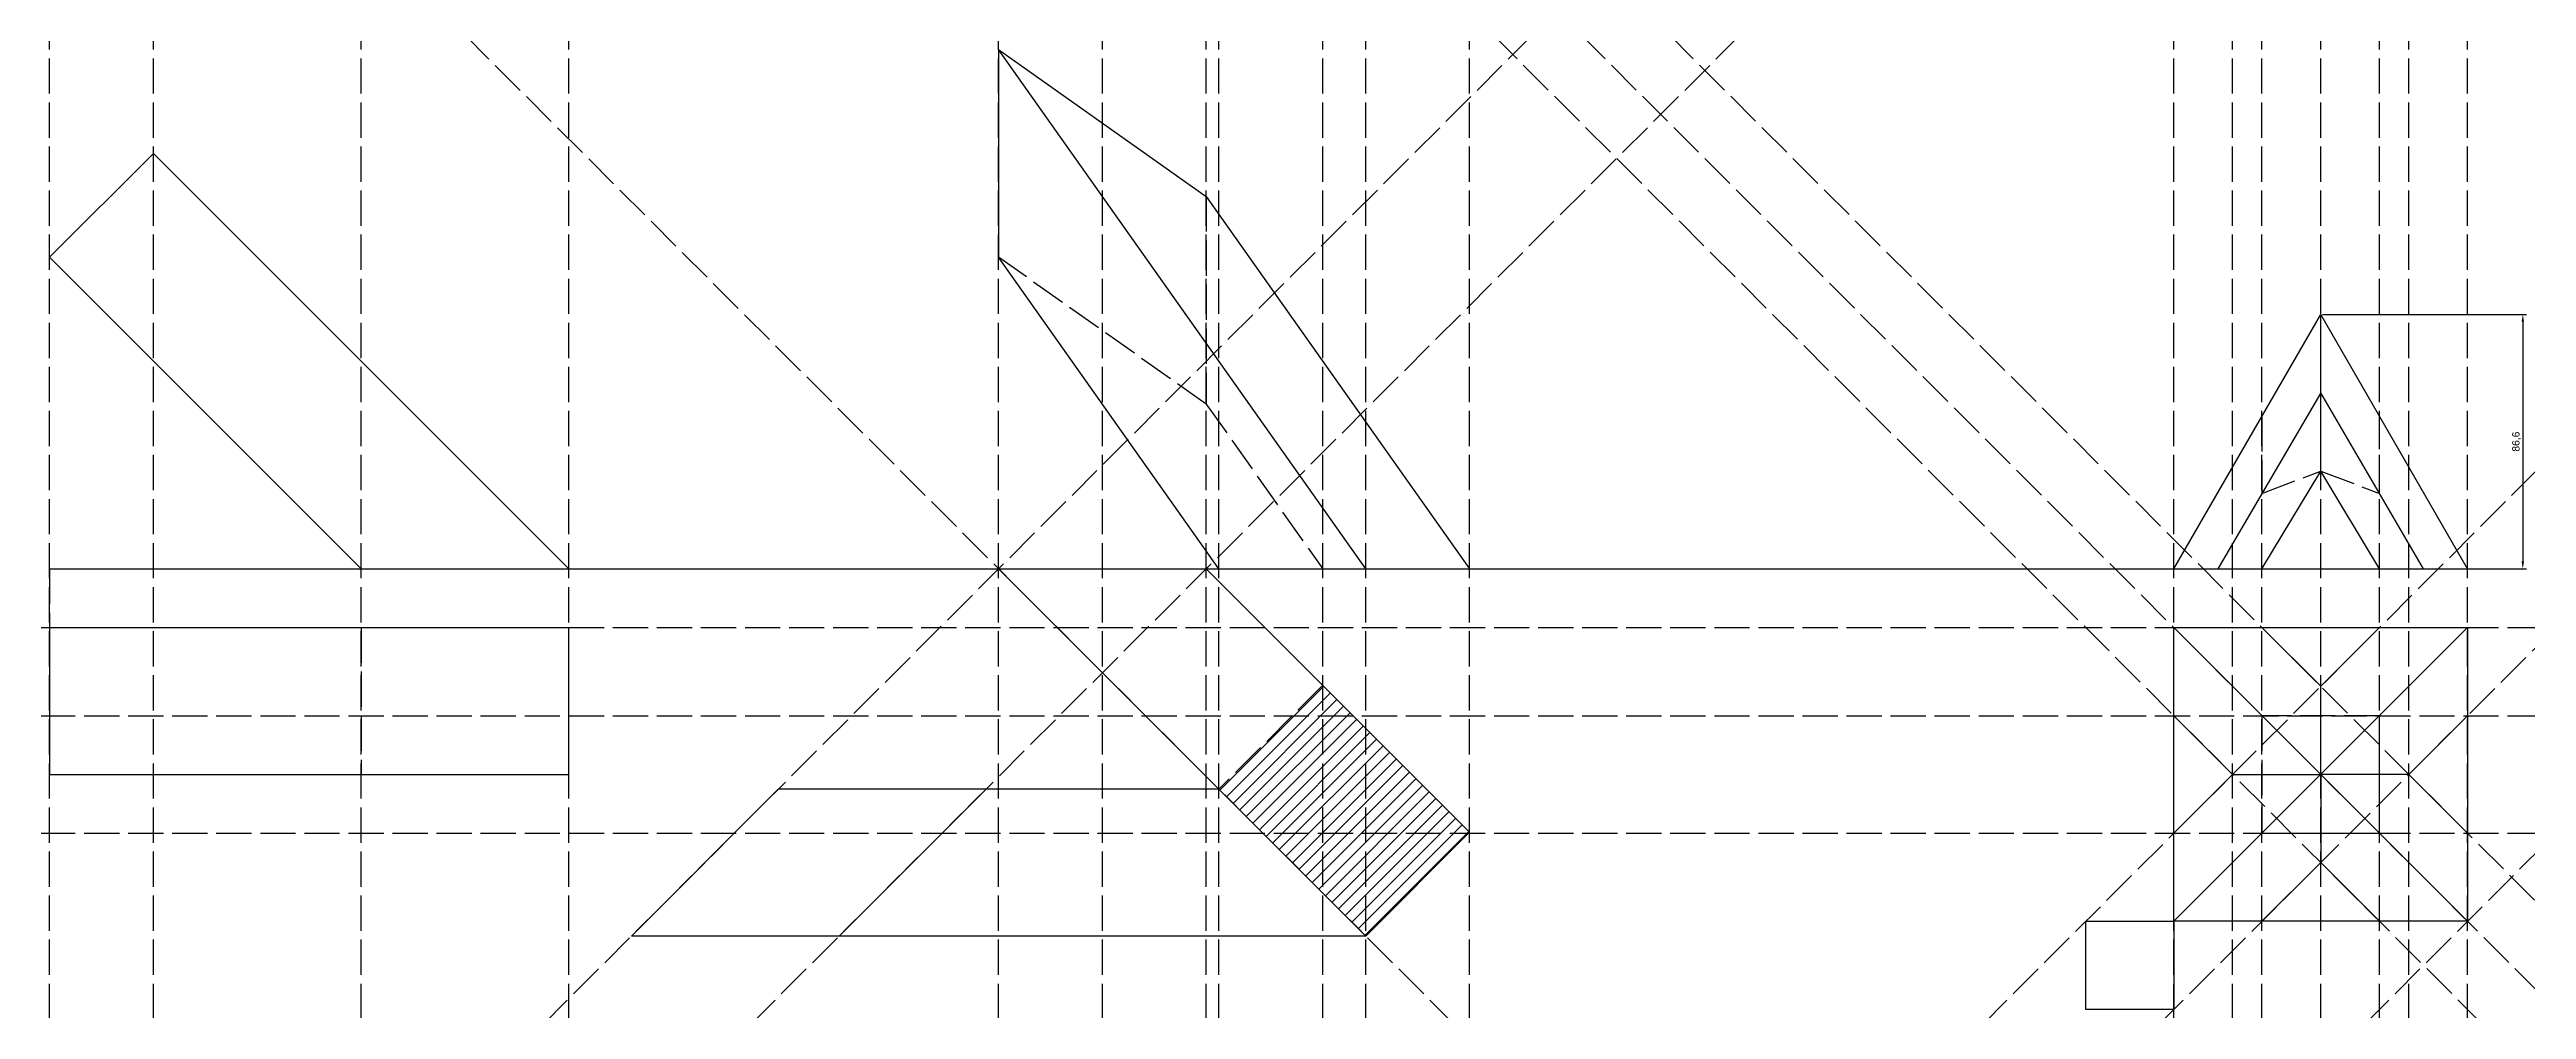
# Model space of a CAD drawing. Header units: millimetres. Extents: x 2061 to 2904, y 1846 to 2173.
import ezdxf

# ---------------------------------------------------------------- set-up
doc = ezdxf.new("R2010")
doc.units = ezdxf.units.MM
doc.linetypes.add('ACAD_ISO02W100', pattern=[15, 12, -3])
for name, color, linetype in [('Hjælpelinjer', 252, 'ACAD_ISO02W100'), ('Kontur', 7, 'Continuous'), ('Skjulte linjer', 7, 'ACAD_ISO02W100'), ('Skravering', 253, 'Continuous')]:
    doc.layers.add(name, color=color, linetype=linetype)
doc.styles.get("Standard").update_dxf_attribs({"font": 'ARIAL.TTF'})
doc.dimstyles.new('ISO-25', dxfattribs={"dimtxt": 2.5, "dimasz": 2.5, "dimexe": 1.25, "dimexo": 0.625, "dimtad": 1, "dimtxsty": 'Standard', "dimcen": 2.5, "dimadec": 0, "dimazin": 0, "dimtfac": 1, "dimtmove": 0, "dimatfit": 3, "dimfxl": 1, "dimarcsym": 0})

# ---------------------------------------------------------------- blocks, each defined once
blk = doc.blocks.new('*D1')
at = {"layer": 'Defpoints', "color": 0, "transparency": 16777216}
for p in [(2834.22, 2082.61), (2854.22, 1996.01), (2903.01, 1996.01)]:
    blk.add_point(p, dxfattribs=at)
at = {"layer": 'Kontur', "color": 0, "lineweight": -2, "transparency": 16777216}
for p, q in [((2834.85, 2082.61), (2904.26, 2082.61)), ((2903.01, 2080.11), (2903.01, 1998.51)), ((2854.85, 1996.01), (2904.26, 1996.01))]:
    blk.add_line(p, q, dxfattribs=at)
at = {"layer": 'Kontur', "color": 0, "transparency": 16777216}
for points in [[(2902.6, 2080.11), (2903.43, 2080.11), (2903.01, 2082.61)], [(2902.6, 1998.51), (2903.43, 1998.51), (2903.01, 1996.01)]]:
    blk.add_solid(points, dxfattribs=at)
at = {"layer": 'Kontur', "color": 0, "transparency": 16777216, "insert": (2900.88, 2039.31), "char_height": 2.5, "attachment_point": 5, "rotation": 90}
blk.add_mtext('86,6', dxfattribs=at)

msp = doc.modelspace()

# ---------------------------------------------------------------- hatches: boundary and pattern name
at = {"layer": 'Skravering'}
h = msp.add_hatch(dxfattribs=at)
h.set_pattern_fill('ANSI31', color=256)
h.paths.add_polyline_path([(2494.482, 1956.365), (2459.127, 1921.01), (2509.127, 1871.01), (2544.482, 1906.365)])

# ---------------------------------------------------------------- linework, layer by layer
at = {"layer": 'Hjælpelinjer'}
msp.add_line((2061.027, 1996.01), (2061.027, 1976.01), dxfattribs=at)
for p, direction in [((2061.027, 2102.076), (0, 1)), ((2096.382, 2137.431), (0, 1)), ((2167.093, 1996.01), (0, 1)), ((2459.127, 1921.01), (-0.7071068, 0.7071068)), ((2384.127, 1996.01), (0.7071068, 0.7071068)), ((2237.804, 1996.01), (0, 1)), ((2454.837, 1996.01), (0.7071068, 0.7071068)), ((2384.127, 1996.01), (0, 1)), ((2419.482, 1960.655), (0, 1)), ((2454.837, 1996.01), (0, 1)), ((2459.127, 1921.01), (0, 1)), ((2494.482, 1956.365), (0, 1)), ((2509.127, 1871.01), (0, 1)), ((2544.482, 1906.365), (0, 1)), ((2884.224, 1846.01), (0.7071068, -0.7071068)), ((2884.224, 1876.01), (0.7071068, -0.7071068)), ((2914.224, 1876.01), (0.7071068, -0.7071068)), ((2784.224, 1976.01), (0, 1)), ((2804.224, 1926.01), (0, 1)), ((2814.224, 1976.01), (0, 1)), ((2834.224, 1926.01), (0, 1)), ((2854.224, 1976.01), (0, 1)), ((2864.224, 1926.01), (0, 1)), ((2884.224, 1926.01), (0, 1)), ((2754.224, 1876.01), (0.7071068, 0.7071068)), ((2364.127, 1976.01), (1, 0)), ((2784.224, 1846.01), (0.7071068, 0.7071068)), ((2784.224, 1946.01), (1, 0)), ((2884.224, 1906.01), (1, 0)), ((2884.224, 1876.01), (0.7071068, 0.7071068))]:
    msp.add_xline(p, direction, dxfattribs=at)
at = {"layer": 'Kontur'}
for p, q in [((2509.127, 1996.01), (2384.127, 2172.787)), ((2384.127, 2172.787), (2384.127, 2102.076)), ((2384.127, 2172.787), (2454.837, 2122.787)), ((2509.127, 1996.01), (2384.127, 2172.787)), ((2384.127, 2172.787), (2384.127, 2102.076)), ((2384.127, 2172.787), (2454.837, 2122.787)), ((2509.127, 1996.01), (2384.127, 2172.787)), ((2384.127, 2172.787), (2384.127, 2102.076)), ((2384.127, 2172.787), (2454.837, 2122.787)), ((2061.027, 2102.076), (2096.382, 2137.431)), ((2096.382, 2137.431), (2237.804, 1996.01)), ((2454.837, 2122.787), (2544.482, 1996.01)), ((2454.837, 2122.787), (2544.482, 1996.01)), ((2454.837, 2122.787), (2544.482, 1996.01)), ((2167.093, 1996.01), (2061.027, 2102.076)), ((2459.127, 1996.01), (2384.127, 2102.076)), ((2459.127, 1996.01), (2384.127, 2102.076)), ((2459.127, 1996.01), (2384.127, 2102.076)), ((2784.224, 1996.01), (2834.224, 2082.612)), ((2884.224, 1996.01), (2834.224, 2082.612)), ((2834.224, 2029.309), (2834.224, 2082.612)), ((2834.224, 2055.961), (2799.224, 1996.01)), ((2869.224, 1996.01), (2834.224, 2055.961)), ((2814.224, 1996.01), (2834.224, 2029.309)), ((2854.224, 1996.01), (2834.224, 2029.309)), ((2061.027, 1996.01), (2904.224, 1996.01)), ((2384.127, 1996.01), (2509.127, 1871.01)), ((2454.837, 1996.01), (2544.482, 1906.365)), ((2784.224, 1996.01), (2784.224, 1996.01)), ((2784.224, 1996.01), (2784.224, 1996.01)), ((2061.027, 1976.01), (2237.804, 1976.01)), ((2061.027, 1976.01), (2061.027, 1926.01)), ((2237.804, 1926.01), (2237.804, 1976.01)), ((2784.224, 1976.01), (2884.224, 1976.01)), ((2784.224, 1876.01), (2784.224, 1976.01)), ((2784.224, 1976.01), (2884.224, 1876.01)), ((2784.224, 1876.01), (2884.224, 1976.01)), ((2814.224, 1976.01), (2834.224, 1956.01)), ((2834.224, 1956.01), (2854.224, 1976.01)), ((2884.224, 1976.01), (2884.224, 1876.01)), ((2834.224, 1926.01), (2834.224, 1956.01)), ((2804.224, 1926.01), (2784.224, 1946.01)), ((2884.224, 1946.01), (2864.224, 1926.01)), ((2061.027, 1926.01), (2237.804, 1926.01)), ((2784.224, 1906.01), (2804.224, 1926.01)), ((2804.224, 1926.01), (2834.224, 1926.01)), ((2864.224, 1926.01), (2834.224, 1926.01)), ((2834.224, 1926.01), (2834.224, 1896.01)), ((2864.224, 1926.01), (2884.224, 1906.01)), ((2309.127, 1921.01), (2259.127, 1871.01)), ((2459.127, 1921.01), (2309.127, 1921.01)), ((2379.837, 1921.01), (2329.837, 1871.01)), ((2509.127, 1871.01), (2544.482, 1906.365)), ((2834.224, 1896.01), (2814.224, 1876.01)), ((2854.224, 1876.01), (2834.224, 1896.01)), ((2754.224, 1876.01), (2784.224, 1876.01)), ((2754.224, 1846.01), (2754.224, 1876.01)), ((2884.224, 1876.01), (2784.224, 1876.01)), ((2784.224, 1876.01), (2784.224, 1846.01)), ((2509.127, 1871.01), (2259.127, 1871.01)), ((2784.224, 1846.01), (2754.224, 1846.01))]:
    msp.add_line(p, q, dxfattribs=at)
at = {"layer": 'Skjulte linjer'}
for p, q in [((2454.837, 2122.787), (2454.837, 2052.076)), ((2454.837, 2122.787), (2454.837, 2052.076)), ((2454.837, 2122.787), (2454.837, 2052.076)), ((2454.837, 2052.076), (2384.127, 2102.076)), ((2454.837, 2052.076), (2384.127, 2102.076)), ((2454.837, 2052.076), (2384.127, 2102.076)), ((2454.837, 2052.076), (2494.482, 1996.01)), ((2814.224, 2047.971), (2814.224, 2021.703)), ((2854.224, 2021.703), (2854.224, 2047.971)), ((2814.224, 2021.703), (2834.224, 2029.309)), ((2834.224, 2029.309), (2854.224, 2021.703)), ((2784.224, 1996.01), (2814.224, 1996.01)), ((2854.224, 1996.01), (2884.224, 1996.01)), ((2167.093, 1976.01), (2167.093, 1926.01)), ((2494.482, 1956.365), (2459.127, 1921.01)), ((2814.224, 1946.01), (2814.224, 1906.01)), ((2854.224, 1946.01), (2814.224, 1946.01)), ((2854.224, 1906.01), (2854.224, 1946.01)), ((2814.224, 1906.01), (2854.224, 1906.01))]:
    msp.add_line(p, q, dxfattribs=at)

# ---------------------------------------------------------------- dimensions: what is measured, and where the dimension line sits
at = {"layer": 'Kontur'}
dim = msp.add_linear_dim(base=(2903.012, 1996.01), p1=(2834.224, 2082.612), p2=(2854.224, 1996.01), angle=90, dimstyle='ISO-25', dxfattribs=at)
dim.commit()
dim.dimension.update_dxf_attribs({"geometry": '*D1', "text_midpoint": (2900.884, 2039.311)})

doc.saveas('drawing.dxf')
